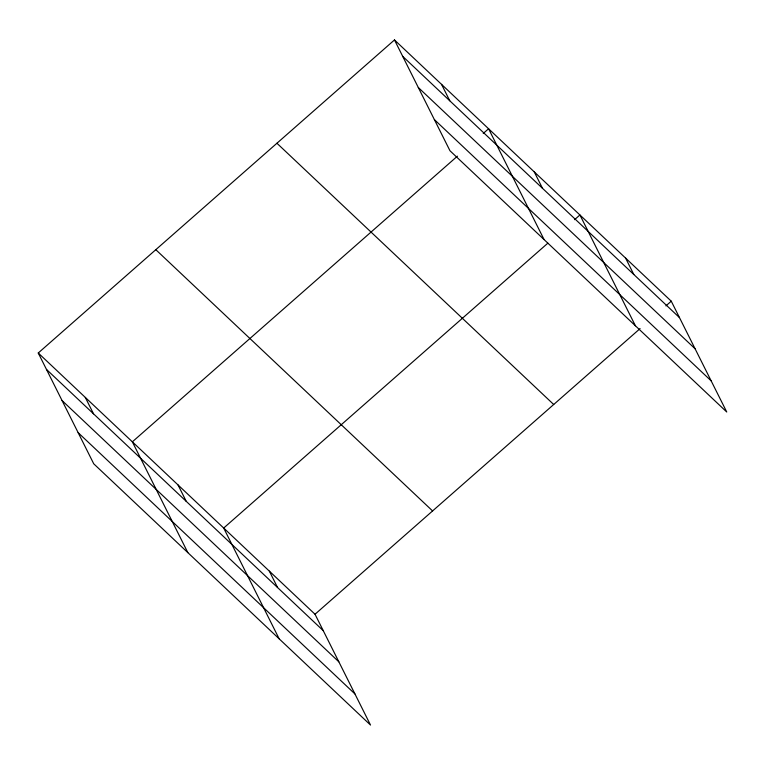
<?xml version="1.0" encoding="UTF-8"?>
<svg xmlns="http://www.w3.org/2000/svg" width="765" height="765" viewBox="0 0 765 765"><rect width="100%" height="100%" fill="white"/><g stroke="black" fill="none" stroke-linecap="round" stroke-linejoin="round"><path stroke-width="1.15" d="M38.25 353L315.027 614.247L370.518 725.057L93.741 463.81L38.25 353L394.482 39.943L671.259 301.19L726.75 412L449.973 150.753L394.482 39.943M457.422 156.156L132.355 441.826L187.846 552.636M483.241 133.464L488.586 128.769L544.078 239.569M547.864 243.155L223.686 528.041L279.177 638.842M574.582 219.67L579.927 214.975L635.409 325.785M315.027 614.247L640.095 328.587M665.913 305.885L671.259 301.19M402.706 56.361L679.483 317.609M418.302 87.506L695.079 348.754M434.377 119.598L711.154 380.846M276.93 143.246L553.707 404.503M155.811 249.686L432.588 510.944M46.474 369.418L323.251 630.666M62.07 400.564L338.847 661.821M78.145 432.655L354.912 693.912M625.598 258.082L633.812 274.501M534.257 171.876L542.481 188.286M441.539 84.351L449.763 100.77M269.357 571.149L277.58 587.568M178.025 484.934L186.239 501.352M85.298 397.418L93.521 413.827"/></g></svg>
